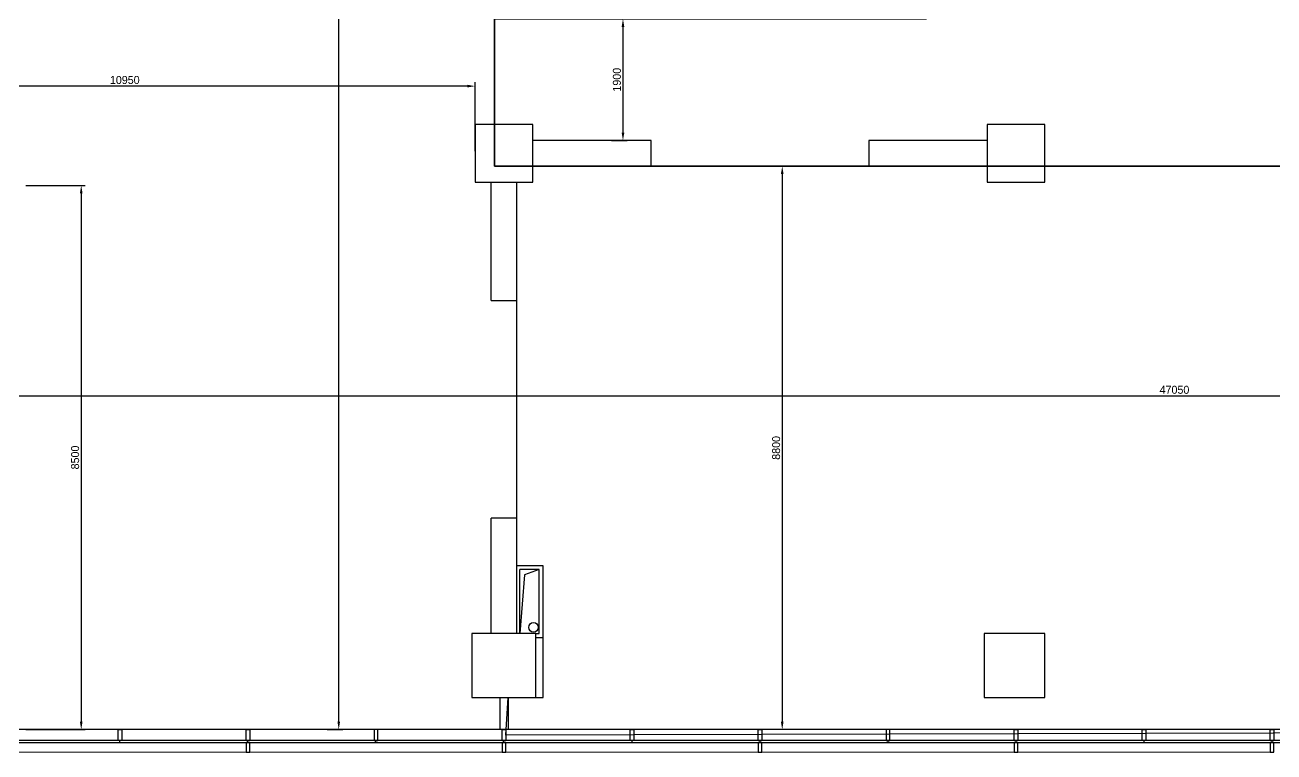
# Model space of a CAD drawing. Header units: millimetres. Extents: x 1175437 to 1258597, y 68435 to 127241.
# Drawn here: x 1191869 to 1211383, y 93971 to 105326 of the extents above; entities that cross this region are included whole.
import ezdxf

# ---------------------------------------------------------------- set-up
doc = ezdxf.new("R2010")
doc.units = ezdxf.units.MM
for name, color, linetype in [('Baca', 7, 'Continuous'), ('Divar-esas', 7, 'Continuous'), ('livnestok', 7, 'Continuous'), ('metal', 7, 'Continuous'), ('Pencere', 7, 'Continuous'), ('plita 2', 7, 'Continuous'), ('sutun1', 7, 'Continuous'), ('Tavan', 7, 'Continuous')]:
    doc.layers.add(name, color=color, linetype=linetype)
doc.layers.add('metal-nevid', color=39, linetype='Continuous', lineweight=5)

msp = doc.modelspace()

# ---------------------------------------------------------------- linework, layer by layer
at = {"color": 0, "lineweight": -2, "transparency": 16777216}
for p, q in [((1196771, 94446), (1196771, 120196)), ((1201212, 105296), (1201212, 103646)), ((1198903, 103353), (1198903, 104433)), ((1198778, 104371), (1188078, 104371)), ((1201035, 103521), (1201275, 103521)), ((1203781, 103121), (1203637, 103121)), ((1203700, 102996), (1203700, 94446)), ((1191885, 102821), (1192811, 102821)), ((1192748, 102696), (1192748, 94446)), ((1186428, 99533), (1233228, 99533)), ((1191885, 94321), (1192811, 94321)), ((1196589, 94321), (1196834, 94321)), ((1203781, 94321), (1203637, 94321))]:
    msp.add_line(p, q, dxfattribs=at)
at = {"color": 1, "lineweight": 30}
for points in [[(1186303, 120321), (1199288, 120321), (1199288, 119821), (1199203, 117691), (1199203, 105421), (1199203, 103771), (1199203, 103121), (1231553, 103121)], [(1233353, 94321), (1186303, 94321), (1186303, 103321), (1187903, 103321), (1187903, 111321), (1186303, 111321), (1186303, 120321)], [(1199203, 103121), (1199203, 103771), (1199203, 105421), (1205953, 105421), (1205953, 108621), (1199203, 108621), (1199203, 111171), (1204603, 111171), (1204603, 118771), (1203313, 118771), (1203313, 119131), (1202603, 119131), (1202603, 119371), (1199418, 119371), (1199418, 120301), (1207288, 120301), (1207288, 118821), (1208473, 118821), (1208473, 116601), (1208173, 116601), (1208173, 116041), (1211023, 116041), (1211023, 110871), (1219083, 110871)], [(1222903, 103121), (1207803, 103121), (1205053, 103121), (1201653, 103121), (1199203, 103121)]]:
    msp.add_lwpolyline(points, dxfattribs=at)
at = {"color": 0, "transparency": 16777216}
for points in [[(1201191, 105296), (1201233, 105296), (1201212, 105421)], [(1198778, 104392), (1198778, 104350), (1198903, 104371)], [(1201191, 103646), (1201233, 103646), (1201212, 103521)], [(1203679, 102996), (1203721, 102996), (1203700, 103121)], [(1192727, 102696), (1192769, 102696), (1192748, 102821)], [(1192727, 94446), (1192769, 94446), (1192748, 94321)], [(1196751, 94446), (1196792, 94446), (1196771, 94321)], [(1203679, 94446), (1203721, 94446), (1203700, 94321)]]:
    msp.add_solid(points, dxfattribs=at)
at = {"layer": 'Baca'}
msp.add_lwpolyline([(1199903, 96821), (1199675, 96736), (1199603, 95821)], dxfattribs=at)
at = {"layer": 'Divar-esas'}
for p, q in [((1199288, 94821), (1199288, 94321)), ((1199418, 94821), (1199418, 94321))]:
    msp.add_line(p, q, dxfattribs=at)
at = {"layer": 'livnestok', "linetype": 'ByBlock'}
msp.add_circle((1199814, 95918), 75, dxfattribs=at)
at = {"layer": 'metal'}
for p, q in [((1193353, 94121), (1193353, 94151)), ((1195353, 94121), (1195353, 94151)), ((1197353, 94121), (1197353, 94151)), ((1199353, 94121), (1199353, 94151)), ((1201353, 94121), (1201353, 94151)), ((1203353, 94121), (1203353, 94151)), ((1205353, 94121), (1205353, 94151)), ((1207353, 94121), (1207353, 94151)), ((1209353, 94121), (1209353, 94151)), ((1211353, 94121), (1211353, 94151))]:
    msp.add_line(p, q, dxfattribs=at)
for points in [[(1193323, 94151), (1193323, 94321), (1193383, 94321), (1193383, 94151)], [(1195323, 94321), (1195383, 94321), (1195383, 94151), (1195323, 94151)], [(1197383, 94151), (1197383, 94321), (1197323, 94321), (1197323, 94151)], [(1199323, 94321), (1199383, 94321), (1199383, 94151), (1199323, 94151)], [(1201323, 94151), (1201323, 94321), (1201383, 94321), (1201383, 94151)], [(1203323, 94321), (1203383, 94321), (1203383, 94151), (1203323, 94151)], [(1205383, 94151), (1205383, 94321), (1205323, 94321), (1205323, 94151)], [(1207323, 94321), (1207383, 94321), (1207383, 94151), (1207323, 94151)], [(1209323, 94151), (1209323, 94321), (1209383, 94321), (1209383, 94151)], [(1211323, 94321), (1211383, 94321), (1211383, 94151), (1211323, 94151)], [(1195323, 93971), (1195383, 93971), (1195383, 94121), (1195323, 94121)], [(1199323, 93971), (1199383, 93971), (1199383, 94121), (1199323, 94121)], [(1203323, 93971), (1203383, 93971), (1203383, 94121), (1203323, 94121)], [(1207323, 93971), (1207383, 93971), (1207383, 94121), (1207323, 94121)], [(1211323, 93971), (1211383, 93971), (1211383, 94121), (1211323, 94121)]]:
    msp.add_lwpolyline(points, close=True, dxfattribs=at)
at = {"layer": 'metal-nevid'}
for p, q in [((1195323, 93971), (1191383, 93971)), ((1195383, 93971), (1199323, 93971)), ((1203323, 93971), (1199383, 93971)), ((1203383, 93971), (1207323, 93971)), ((1211323, 93971), (1207383, 93971))]:
    msp.add_line(p, q, dxfattribs=at)
at = {"layer": 'Pencere'}
for p, q in [((1186103, 94121), (1233553, 94121)), ((1233523, 94151), (1186133, 94151))]:
    msp.add_line(p, q, dxfattribs=at)
at = {"layer": 'plita 2'}
for p, q in [((1199603, 95821), (1199603, 96821)), ((1233353, 94321), (1186303, 94321))]:
    msp.add_line(p, q, dxfattribs=at)
msp.add_lwpolyline([(1199853, 95821), (1199903, 95821), (1199903, 96821), (1199603, 96821)], dxfattribs=at)
at = {"layer": 'sutun1'}
for p, q in [((1201653, 103521), (1199803, 103521)), ((1201653, 103521), (1199803, 103521)), ((1206903, 103521), (1205053, 103521)), ((1206903, 103521), (1205053, 103521)), ((1201653, 103121), (1199803, 103121)), ((1201653, 103121), (1199803, 103121)), ((1206903, 103121), (1205053, 103121)), ((1206903, 103121), (1205053, 103121)), ((1199153, 101021), (1199153, 102871)), ((1199553, 101021), (1199553, 102871)), ((1199153, 101021), (1199553, 101021)), ((1199153, 95821), (1199153, 97621)), ((1199553, 97621), (1199153, 97621)), ((1199553, 95821), (1199553, 97621))]:
    msp.add_line(p, q, dxfattribs=at)
for points in [[(1198903, 102871), (1199803, 102871), (1199803, 103771), (1198903, 103771)], [(1206903, 102871), (1207803, 102871), (1207803, 103771), (1206903, 103771)], [(1198853, 94821), (1199853, 94821), (1199853, 95821), (1198853, 95821)], [(1206853, 94821), (1207803, 94821), (1207803, 95821), (1206853, 95821)]]:
    msp.add_lwpolyline(points, close=True, dxfattribs=at)
for points in [[(1201653, 103121), (1201653, 103521)], [(1205053, 103521), (1205053, 103121)]]:
    msp.add_lwpolyline(points, dxfattribs=at)
at = {"layer": 'sutun1', "color": 183}
msp.add_lwpolyline([(1229053, 103121), (1229053, 103121), (1230903, 103121), (1230903, 102871), (1231153, 102871), (1231153, 101021), (1231553, 101021), (1231553, 101341), (1233353, 101321), (1233353, 94321), (1199383, 94236), (1199418, 94821), (1199853, 94821), (1199963, 94821), (1199963, 96881), (1199553, 96881), (1199553, 97621), (1199553, 102871), (1199803, 102871), (1199803, 103022), (1199803, 103121), (1229053, 103121), (1229053, 103121)], dxfattribs=at)
at = {"layer": 'Tavan'}
msp.add_lwpolyline([(1199853, 95761), (1199963, 95761), (1199963, 96881), (1199553, 96881)], dxfattribs=at)

# ---------------------------------------------------------------- texts
at = {"color": 0, "transparency": 16777216, "char_height": 125, "attachment_point": 5, "rotation": 90}
for s, insert in [('1900', (1201117, 104471)), ('8500', (1192653, 98571)), ('8800', (1203605, 98721))]:
    msp.add_mtext(s, dxfattribs=dict(at, insert=insert))
at = {"color": 0, "transparency": 16777216, "char_height": 125, "attachment_point": 5}
for s, insert in [('10950', (1193428, 104466)), ('47050', (1209828, 99628))]:
    msp.add_mtext(s, dxfattribs=dict(at, insert=insert))

doc.saveas('drawing.dxf')
